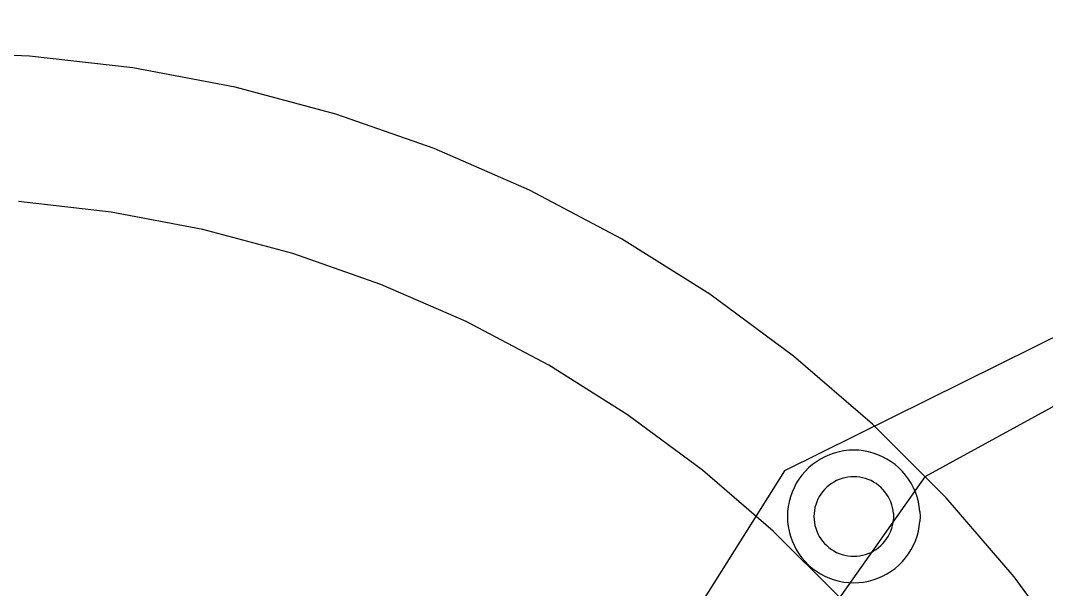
# Model space of a CAD drawing. Header units: millimetres. Extents: x -180 to 1414, y -663 to 972.
# Drawn here: x 1207.2 to 1284.5, y 569.5 to 612.4 of the extents above; entities that cross this region are included whole.
import ezdxf

# ---------------------------------------------------------------- set-up
doc = ezdxf.new("R2010")
doc.units = ezdxf.units.MM
doc.layers.add('TOP', color=8, linetype='Continuous')

msp = doc.modelspace()

# ---------------------------------------------------------------- linework, layer by layer
at = {"layer": 'TOP'}
for p, q in [((1333.315, 612.387), (1264.791, 578.445)), ((1334.634, 610.503), (1275.366, 577.988)), ((1207.847, 609.706), (1200, 610)), ((1207.847, 609.706), (1200, 610)), ((1215.649, 608.827), (1207.847, 609.706)), ((1215.649, 608.827), (1207.847, 609.706)), ((1223.365, 607.367), (1215.649, 608.827)), ((1223.365, 607.367), (1215.649, 608.827)), ((1230.949, 605.335), (1223.365, 607.367)), ((1230.949, 605.335), (1223.365, 607.367)), ((1238.361, 602.742), (1230.949, 605.335)), ((1238.361, 602.742), (1230.949, 605.335)), ((1245.558, 599.602), (1238.361, 602.742)), ((1245.558, 599.602), (1238.361, 602.742)), ((1252.5, 595.933), (1245.558, 599.602)), ((1252.5, 595.933), (1245.558, 599.602)), ((1214.01, 597.95), (1207.025, 598.737)), ((1214.01, 597.95), (1207.025, 598.737)), ((1220.917, 596.643), (1214.01, 597.95)), ((1220.917, 596.643), (1214.01, 597.95)), ((1227.707, 594.824), (1220.917, 596.643)), ((1227.707, 594.824), (1220.917, 596.643)), ((1259.149, 591.755), (1252.5, 595.933)), ((1259.149, 591.755), (1252.5, 595.933)), ((1234.342, 592.502), (1227.707, 594.824)), ((1234.342, 592.502), (1227.707, 594.824)), ((1240.785, 589.691), (1234.342, 592.502)), ((1240.785, 589.691), (1234.342, 592.502)), ((1265.466, 587.092), (1259.149, 591.755)), ((1265.466, 587.092), (1259.149, 591.755)), ((1247, 586.406), (1240.785, 589.691)), ((1247, 586.406), (1240.785, 589.691)), ((1271.418, 581.97), (1265.466, 587.092)), ((1271.418, 581.97), (1265.466, 587.092)), ((1252.952, 582.666), (1247, 586.406)), ((1252.952, 582.666), (1247, 586.406)), ((1258.608, 578.492), (1252.952, 582.666)), ((1258.608, 578.492), (1252.952, 582.666)), ((1276.97, 576.418), (1271.418, 581.97)), ((1276.97, 576.418), (1271.418, 581.97)), ((1267.834, 579.508), (1267.504, 579.334)), ((1268.177, 579.658), (1267.834, 579.508)), ((1268.53, 579.781), (1268.177, 579.658)), ((1268.891, 579.878), (1268.53, 579.781)), ((1269.258, 579.948), (1268.891, 579.878)), ((1269.63, 579.99), (1269.258, 579.948)), ((1270.004, 580.004), (1269.63, 579.99)), ((1270.377, 579.99), (1270.004, 580.004)), ((1270.749, 579.948), (1270.377, 579.99)), ((1271.116, 579.878), (1270.749, 579.948)), ((1271.477, 579.781), (1271.116, 579.878)), ((1271.83, 579.658), (1271.477, 579.781)), ((1272.173, 579.508), (1271.83, 579.658)), ((1272.504, 579.334), (1272.173, 579.508)), ((1266.886, 578.913), (1266.603, 578.669)), ((1267.187, 579.135), (1266.886, 578.913)), ((1267.504, 579.334), (1267.187, 579.135)), ((1272.82, 579.135), (1272.504, 579.334)), ((1273.121, 578.913), (1272.82, 579.135)), ((1273.404, 578.669), (1273.121, 578.913)), ((1264.791, 578.445), (1250.217, 555.324)), ((1263.936, 573.907), (1258.608, 578.492)), ((1263.936, 573.907), (1258.608, 578.492)), ((1266.094, 578.121), (1265.872, 577.82)), ((1275.366, 577.988), (1265.917, 564.633)), ((1266.338, 578.404), (1266.094, 578.121)), ((1266.603, 578.669), (1266.338, 578.404)), ((1269.336, 577.928), (1269.119, 577.87)), ((1269.556, 577.97), (1269.336, 577.928)), ((1269.779, 577.995), (1269.556, 577.97)), ((1270.004, 578.004), (1269.779, 577.995)), ((1270.228, 577.995), (1270.004, 578.004)), ((1270.451, 577.97), (1270.228, 577.995)), ((1270.671, 577.928), (1270.451, 577.97)), ((1270.888, 577.87), (1270.671, 577.928)), ((1273.669, 578.404), (1273.404, 578.669)), ((1273.913, 578.121), (1273.669, 578.404)), ((1274.135, 577.82), (1273.913, 578.121)), ((1265.499, 577.173), (1265.349, 576.83)), ((1265.673, 577.504), (1265.499, 577.173)), ((1265.872, 577.82), (1265.673, 577.504)), ((1267.963, 577.203), (1267.804, 577.044)), ((1268.133, 577.349), (1267.963, 577.203)), ((1268.314, 577.482), (1268.133, 577.349)), ((1268.504, 577.602), (1268.314, 577.482)), ((1268.702, 577.706), (1268.504, 577.602)), ((1268.908, 577.796), (1268.702, 577.706)), ((1269.119, 577.87), (1268.908, 577.796)), ((1271.1, 577.796), (1270.888, 577.87)), ((1271.305, 577.706), (1271.1, 577.796)), ((1271.504, 577.602), (1271.305, 577.706)), ((1271.694, 577.482), (1271.504, 577.602)), ((1271.874, 577.349), (1271.694, 577.482)), ((1272.044, 577.203), (1271.874, 577.349)), ((1272.203, 577.044), (1272.044, 577.203)), ((1274.334, 577.504), (1274.135, 577.82)), ((1274.508, 577.173), (1274.334, 577.504)), ((1274.658, 576.83), (1274.508, 577.173)), ((1265.226, 576.477), (1265.129, 576.116)), ((1265.349, 576.83), (1265.226, 576.477)), ((1267.405, 576.504), (1267.301, 576.305)), ((1267.525, 576.694), (1267.405, 576.504)), ((1267.658, 576.874), (1267.525, 576.694)), ((1267.804, 577.044), (1267.658, 576.874)), ((1272.349, 576.874), (1272.203, 577.044)), ((1272.482, 576.694), (1272.349, 576.874)), ((1272.602, 576.504), (1272.482, 576.694)), ((1272.706, 576.305), (1272.602, 576.504)), ((1274.781, 576.477), (1274.658, 576.83)), ((1274.878, 576.116), (1274.781, 576.477)), ((1282.092, 570.466), (1276.97, 576.418)), ((1282.092, 570.466), (1276.97, 576.418)), ((1265.059, 575.749), (1265.018, 575.377)), ((1265.129, 576.116), (1265.059, 575.749)), ((1267.079, 575.671), (1267.037, 575.451)), ((1267.137, 575.888), (1267.079, 575.671)), ((1267.211, 576.1), (1267.137, 575.888)), ((1267.301, 576.305), (1267.211, 576.1)), ((1272.796, 576.1), (1272.706, 576.305)), ((1272.87, 575.888), (1272.796, 576.1)), ((1272.928, 575.671), (1272.87, 575.888)), ((1272.97, 575.451), (1272.928, 575.671)), ((1274.948, 575.749), (1274.878, 576.116)), ((1274.99, 575.377), (1274.948, 575.749)), ((1265.018, 575.377), (1265.004, 575.004)), ((1265.004, 575.004), (1265.018, 574.63)), ((1267.012, 575.228), (1267.004, 575.004)), ((1267.004, 575.004), (1267.012, 574.779)), ((1267.037, 575.451), (1267.012, 575.228)), ((1272.995, 575.228), (1272.97, 575.451)), ((1272.995, 575.228), (1273.004, 575.004)), ((1273.004, 575.004), (1272.995, 574.779)), ((1274.99, 575.377), (1275.004, 575.004)), ((1275.004, 575.004), (1274.99, 574.63)), ((1265.018, 574.63), (1265.059, 574.258)), ((1265.059, 574.258), (1265.129, 573.891)), ((1267.012, 574.779), (1267.037, 574.556)), ((1267.037, 574.556), (1267.079, 574.336)), ((1267.079, 574.336), (1267.137, 574.119)), ((1267.137, 574.119), (1267.211, 573.908)), ((1272.796, 573.908), (1272.87, 574.119)), ((1272.87, 574.119), (1272.928, 574.336)), ((1272.928, 574.336), (1272.97, 574.556)), ((1272.97, 574.556), (1272.995, 574.779)), ((1274.878, 573.891), (1274.948, 574.258)), ((1274.948, 574.258), (1274.99, 574.63)), ((1268.907, 568.936), (1263.936, 573.907)), ((1268.907, 568.936), (1263.936, 573.907)), ((1265.129, 573.891), (1265.226, 573.53)), ((1265.226, 573.53), (1265.349, 573.177)), ((1267.211, 573.908), (1267.301, 573.702)), ((1267.301, 573.702), (1267.405, 573.504)), ((1267.405, 573.504), (1267.525, 573.314)), ((1267.525, 573.314), (1267.658, 573.133)), ((1272.349, 573.133), (1272.482, 573.314)), ((1272.482, 573.314), (1272.602, 573.504)), ((1272.602, 573.504), (1272.706, 573.702)), ((1272.706, 573.702), (1272.796, 573.908)), ((1274.658, 573.177), (1274.781, 573.53)), ((1274.781, 573.53), (1274.878, 573.891)), ((1265.349, 573.177), (1265.499, 572.834)), ((1265.499, 572.834), (1265.673, 572.504)), ((1267.658, 573.133), (1267.804, 572.963)), ((1267.804, 572.963), (1267.963, 572.804)), ((1267.963, 572.804), (1268.133, 572.658)), ((1268.133, 572.658), (1268.314, 572.525)), ((1268.314, 572.525), (1268.504, 572.405)), ((1271.504, 572.405), (1271.694, 572.525)), ((1271.694, 572.525), (1271.874, 572.658)), ((1271.874, 572.658), (1272.044, 572.804)), ((1272.044, 572.804), (1272.203, 572.963)), ((1272.203, 572.963), (1272.349, 573.133)), ((1274.334, 572.504), (1274.508, 572.834)), ((1274.508, 572.834), (1274.658, 573.177)), ((1265.673, 572.504), (1265.872, 572.187)), ((1265.872, 572.187), (1266.094, 571.886)), ((1266.094, 571.886), (1266.338, 571.603)), ((1268.504, 572.405), (1268.702, 572.301)), ((1268.702, 572.301), (1268.908, 572.211)), ((1268.908, 572.211), (1269.119, 572.137)), ((1269.119, 572.137), (1269.336, 572.079)), ((1269.336, 572.079), (1269.556, 572.037)), ((1269.556, 572.037), (1269.779, 572.012)), ((1269.779, 572.012), (1270.004, 572.004)), ((1270.004, 572.004), (1270.228, 572.012)), ((1270.228, 572.012), (1270.451, 572.037)), ((1270.451, 572.037), (1270.671, 572.079)), ((1270.671, 572.079), (1270.888, 572.137)), ((1270.888, 572.137), (1271.1, 572.211)), ((1271.1, 572.211), (1271.305, 572.301)), ((1271.305, 572.301), (1271.504, 572.405)), ((1273.669, 571.603), (1273.913, 571.886)), ((1273.913, 571.886), (1274.135, 572.187)), ((1274.135, 572.187), (1274.334, 572.504)), ((1266.338, 571.603), (1266.603, 571.338)), ((1266.603, 571.338), (1266.886, 571.094)), ((1266.886, 571.094), (1267.187, 570.872)), ((1272.82, 570.872), (1273.121, 571.094)), ((1273.121, 571.094), (1273.404, 571.338)), ((1273.404, 571.338), (1273.669, 571.603)), ((1267.187, 570.872), (1267.504, 570.673)), ((1267.504, 570.673), (1267.834, 570.499)), ((1267.834, 570.499), (1268.177, 570.349)), ((1268.177, 570.349), (1268.53, 570.226)), ((1268.53, 570.226), (1268.891, 570.129)), ((1271.116, 570.129), (1271.477, 570.226)), ((1271.477, 570.226), (1271.83, 570.349)), ((1271.83, 570.349), (1272.173, 570.499)), ((1272.173, 570.499), (1272.504, 570.673)), ((1272.504, 570.673), (1272.82, 570.872)), ((1286.755, 564.149), (1282.092, 570.466)), ((1286.755, 564.149), (1282.092, 570.466)), ((1268.891, 570.129), (1269.258, 570.059)), ((1269.258, 570.059), (1269.63, 570.018)), ((1269.63, 570.018), (1270.004, 570.004)), ((1270.004, 570.004), (1270.377, 570.018)), ((1270.377, 570.018), (1270.749, 570.059)), ((1270.749, 570.059), (1271.116, 570.129))]:
    msp.add_line(p, q, dxfattribs=at)

doc.saveas('drawing.dxf')
